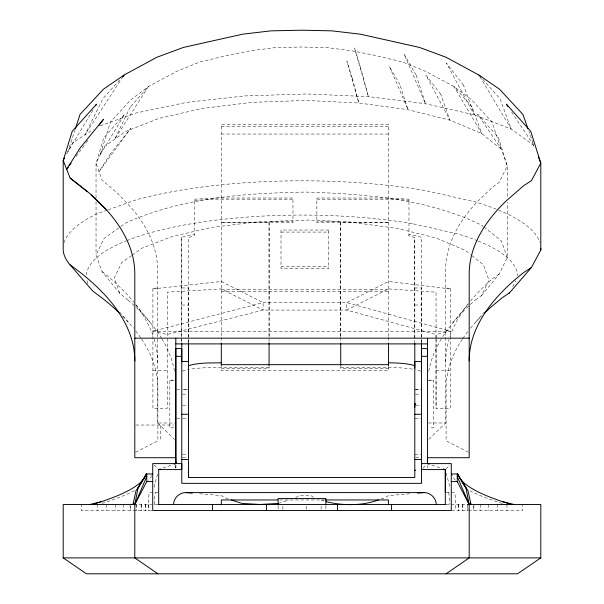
<?xml version="1.0" encoding="UTF-8"?>
<svg xmlns="http://www.w3.org/2000/svg" width="604" height="604" viewBox="0 0 604 604"><rect width="100%" height="100%" fill="white"/><g stroke="black" fill="none" stroke-linecap="round" stroke-linejoin="round"><path stroke-width="0.45" stroke-dasharray="3.02 2.27" d="M175.87 467.874L175.87 465.314M181.774 342.392L181.774 237.289L189.528 235.13L194.322 234.495M188.493 342.778L188.493 237.515L194.322 235.96L194.322 199.207L215.568 198.014L292.963 198.014L292.963 222.733L221.306 222.733M269.082 336.42L269.082 221.532L292.963 221.532M340.731 336.42L340.731 221.532L316.851 221.532M414.797 343.193L414.797 237.515L408.976 235.96L408.976 199.207L387.723 198.014L316.851 198.014L316.851 222.733L388.5 222.733M414.797 338.474L414.797 237.515M421.516 342.747L421.516 237.289L413.763 235.13L408.976 234.495L408.976 235.96M445.601 288.146L450.38 288.146L450.38 408.402L436.05 408.402L436.05 339.176M436.05 338.24L436.05 334.503L346.704 310.071L263.11 310.071L167.24 334.503L152.91 331.226L263.11 302.649L346.704 302.649L450.38 331.226L436.05 334.503M175.824 467.972L175.862 464.763L175.87 467.972M154.095 487.285L157.772 473.121M75.123 129.505L67.882 151.687L93.129 109.822M127.995 300.105L119.788 293.355L101.978 271.573L96.036 254.926L104.099 238.369L120.015 227.036M475.416 299.999L481.547 295.62L489.014 280.294L483.51 264.884L471.196 255.062M481.547 295.62L499.191 274.042L507.254 257.485L507.254 202.332M66.606 154.073L72.571 142.929L93.356 129.445M512.653 286.613L515.756 280.822M122.952 76.655L84.892 134.941L102.937 98.716L120.272 79.252M76.149 156.361L85.64 143.488M86.198 142.733L87.874 140.46M452.887 322.747L468.175 303.918M475.786 322.053L484.242 312.208M422.83 468.251L426.107 464.937M445.971 468.915L449.95 464.937M428.938 439.274L445.601 422.989L445.601 270.758A944.611 268.282 0 0 1 477.062 201.94L492.502 187.21L499.191 182.438L507.254 165.881L498.572 137.803L477.651 114.103L501.312 149.233L507.254 165.881L507.254 198.595M492.502 278.814L499.191 274.042M120.77 226.492L125.632 223.035C181.955 197.636 244.756 193.114 305.745 192.072C365.465 193.959 427.262 198.618 481.758 225.247L483.2 226.394M131.536 255.62L121.744 262.597L114.277 277.923L119.788 293.355M132.253 255.107L142.144 248.063L172.336 236.451L211.8 227.383L257.161 221.842L309.316 220.03L348.734 221.819L397.915 228.538L436.201 238.082L465.45 250.479L470.478 254.488M295.854 497.605L298.935 495.574L310.879 495.574L313.959 497.605M135.628 452.245L157.893 440.746L157.893 388.508A938.254 266.477 0 0 0 141.661 339.199M182.468 371.196L183.85 370.614A35.727 6.206 0 0 1 188.607 369.497M100.234 125.768L136.512 112.88L186.719 102.378L244.794 95.93L306.757 93.967L368.402 96.632L425.518 103.729L474.223 114.79L511.188 129.052L533.898 145.541L528.87 131.317M107.323 210.101L97.576 213.559A238.844 67.837 0 0 0 64.145 242.476M108.214 209.784L136.512 199.728A238.844 67.837 0 0 1 425.518 190.585L474.223 201.645A238.844 67.837 0 0 1 497.839 209.807M162.989 468.085L171.574 465.103M278.436 503.396L288.886 499.923M381.064 499.055L385.42 497.605L388.5 495.574L410.124 493.77M194.322 200.679L207.293 199.38L216.013 199.177L292.963 199.207M152.91 288.908L221.306 281.487L263.11 302.649L263.11 310.071L221.306 288.908L167.24 292.17L167.24 336.473M221.306 126.613L388.5 126.613M221.306 134.035L388.5 134.035M316.851 199.207L388.5 199.207A28.947 5.028 0 0 1 408.976 200.679L408.976 199.207M221.306 222.431L269.082 222.431L269.082 342.068M388.5 222.431L340.731 222.431L340.731 336.375M281.019 232.079L328.787 232.079M281.019 266.681L328.787 266.681M181.774 287.972L188.493 287.972L188.493 343.193M414.797 287.972L421.516 287.972L421.516 342.476M157.689 288.116L152.91 288.116L152.91 408.402L167.24 408.402L167.24 337.304M221.306 289.588L388.5 289.588M221.306 291.619L388.5 291.619M181.774 305.02L188.493 305.02M414.797 305.02L421.516 305.02M152.91 330.38L157.689 330.38M445.601 330.539L450.38 330.539M157.689 331.385L445.601 331.385M269.082 367.496L205.541 367.723A35.727 6.206 0 0 0 189.528 369.331M340.731 367.496L397.749 367.723A35.727 6.206 0 0 1 413.763 369.331M221.306 368.387L269.082 368.387L269.082 366.507M388.5 368.387L340.731 368.387L340.731 366.507M152.91 370.411L167.24 370.411M436.05 370.411L450.38 370.411M174.095 380.158L169.83 380.158L169.83 427.828L175.862 427.828M427.481 380.158L433.461 380.158L433.461 427.828L429.187 427.828M169.83 380.21L174.095 380.21M429.195 380.21L433.461 380.21M187.655 389.746L182.612 389.746L187.806 389.776M414.797 389.746L420.678 389.746M176.715 389.776L180.09 389.776M415.544 389.776L420.663 389.776M182.612 394.148L187.655 394.148M415.643 394.148L420.678 394.148M182.612 405.178L188.493 405.178M415.643 405.178L421.516 405.178M176.715 418.21L180.09 418.21M182.612 418.24L188.493 418.24M414.797 418.24L420.678 418.24M96.036 197.908L96.036 163.322L104.099 146.764L125.632 131.43L159.154 118.346L202.393 108.418L252.389 102.318L305.745 100.468L358.821 102.982L408.002 109.702L449.935 120.158L481.758 133.643L501.312 149.233L491.845 121.865L471.633 99.856L454.004 86.576L425.707 71.37L402.86 62.084L373.083 54.956L351.951 50.819L327.466 47.656L301.192 47.021L274.911 47.656L250.426 50.819L229.293 54.956L199.516 62.084L176.67 71.37L148.373 86.576L130.743 99.856L110.532 121.865L100.068 155.047L124.726 114.103L103.805 137.803L96.036 163.322L101.978 179.962L118.86 194.541L132.767 209.414A945.902 268.652 0 0 1 157.659 270.758L157.689 422.989L175.802 422.989M428.395 422.989L445.601 422.989M135.741 425.02L173.937 425.02M182.612 454.404L187.655 454.404M414.797 454.404L420.678 454.404M182.612 457.515L187.655 457.515M415.643 457.515L420.678 457.515M158.225 492.592L149.498 492.592A11.959 0.944 90 0 0 148.554 504.536L148.554 510.508M446.16 492.592L454.502 492.592A11.959 0.944 90 0 1 455.446 504.536L455.371 510.508M279.561 499.961L324.62 499.961M157.893 504.536L136.081 504.536L136.081 510.508M445.963 504.536L468.266 504.536M151.8 510.508L81.261 510.508L81.261 504.536M451.732 510.508L467.919 510.508L467.919 504.536M468.583 510.508L522.739 510.508L522.739 504.536M199.69 493.77L221.306 495.574L224.394 497.605L228.742 499.055M450.38 288.908L388.5 281.487L346.704 302.649L346.704 310.071L388.5 288.908L436.043 292.17L436.05 338.361M413.483 223.895L457.432 233.876A215.568 61.223 0 0 1 477.356 240.686M431.89 465.103L440.837 468.085M320.928 499.923L324.408 501.086M420.822 371.196L419.44 370.614A35.727 6.206 0 0 0 415.575 369.663M468.372 452.245L446.107 440.746L446.107 388.508A938.223 266.47 0 0 1 462.339 339.199M483.917 226.968L501.312 240.837L507.254 257.485M157.689 422.989L174.511 439.478M154.05 464.937L158.029 468.915M482.671 79.252L499.999 98.716L511.188 129.052L480.399 77.501M119.758 312.208L128.214 322.053M135.704 304.642L150.404 322.747M511.596 111.989L533.898 145.541M446.228 473.121L449.904 487.285M427.436 465.314L427.466 467.874M506.96 504.536L506.96 510.508M497.258 504.536L497.258 510.508M488.583 504.536L488.583 510.508M480.792 504.536L480.792 510.508M473.906 504.536L473.906 510.508M473.468 506.243L473.468 510.508M467.602 504.536L467.602 510.508M462.845 504.536L462.845 510.508M462.626 504.536L462.626 510.508M458.685 504.536L458.685 510.508M458.549 504.536L458.549 510.508M436.05 339.305L436.05 408.402M388.5 336.481L388.5 124.575L221.306 124.575L221.306 336.481M388.5 337.311L388.5 342.128M388.5 366.356L388.5 370.554L221.306 370.554L221.306 366.356M340.731 337.311L340.731 342.068M325.888 505.91L325.888 510.508M321.109 506.243L321.109 509.655M306.402 506.243L306.402 509.655M282.891 506.243L282.891 510.508M278.112 505.91L278.112 510.508M221.306 337.311L221.306 342.128M181.774 237.289L181.774 342.747M160.294 425.541L160.294 440.746M148.629 504.536L148.629 510.508M145.451 504.536L145.451 510.508M145.315 504.536L145.315 510.508M141.374 504.536L141.374 510.508M141.155 504.536L141.155 510.508M136.398 504.536L136.398 510.508M130.532 506.243L130.532 510.508M130.094 504.536L130.094 510.508M123.208 504.536L123.208 510.508M115.424 504.536L115.424 510.508M106.742 504.536L106.742 510.508M97.184 504.536L97.184 510.508M96.036 201.645L96.036 254.926M478.217 241.034A215.568 61.223 0 0 1 517.56 275.847M498.693 210.162A238.844 67.837 0 0 1 539.833 242.4M87.912 283.518A215.847 61.306 0 0 1 86.674 279.29M86.463 275.077A215.847 61.306 0 0 1 126.002 240.943M126.832 240.611A215.847 61.306 0 0 1 152.842 232.087A215.719 61.268 0 0 1 413.514 223.88M122.416 315.975A938.254 266.477 0 0 1 133.492 328.176M135.726 330.969A938.254 266.477 0 0 1 141.155 338.451M462.845 338.451A938.223 266.47 0 0 1 468.281 330.969M470.508 328.176A938.223 266.47 0 0 1 481.584 315.975M428.795 371.226A960.194 272.714 0 0 1 441.803 338.157M442.77 336.609A960.194 272.714 0 0 1 469.708 305.043M470.395 304.408A960.194 272.714 0 0 1 475.348 299.992M128.078 300.105A959.484 272.51 0 0 1 134.964 306.326M136.278 307.579A959.484 272.51 0 0 1 161.479 338.157M161.955 338.935A959.484 272.51 0 0 1 174.481 371.233M445.722 362.362A941.591 267.429 0 0 1 449.157 339.146M449.98 336.579A941.591 267.429 0 0 1 468.311 303.752M470.508 301.019A941.591 267.429 0 0 1 492.419 278.806M102.106 271.558A939.877 266.938 0 0 1 133.892 302.385M136.043 305.126A939.877 266.938 0 0 1 153.295 336.579M154.111 339.146A939.877 266.938 0 0 1 157.516 362.362M154.541 504.536A11.959 0.944 -90 0 1 155.485 492.6M448.515 492.6A11.959 0.944 90 0 1 449.459 504.536M151.695 475.522A925.532 99.675 0 0 1 148.629 480.203M134.299 490.629A925.532 99.675 0 0 1 101.759 503.464M502.241 503.464A925.532 99.675 0 0 1 469.701 490.629M455.371 480.203A925.532 99.675 0 0 1 451.739 473.959M130.253 107.021L114.707 139.207L148.373 86.576L130.253 107.021M110.532 153.733L99.011 171.642L130.743 128.342L110.532 153.733M328.787 230.041L281.019 230.041L281.019 268.72L328.787 268.72L328.787 230.041M472.124 107.021L454.004 86.576L481.758 133.643L472.124 107.021M440.761 94.269L425.963 75.183L449.935 120.158L440.761 94.269M463.57 85.232L446.386 63.027L474.223 114.79L463.57 85.232M399.878 84.485L389.421 66.432L408.002 109.702L399.878 84.485M416.088 74.888L403.94 53.779L425.518 103.729L416.088 74.888M352.275 78.331L346.862 60.936L358.821 102.982L352.275 78.331M360.799 68.38L354.51 47.958L368.402 96.632L360.799 68.38"/><path stroke-width="0.91" d="M158.693 504.536L158.693 469.58L160.407 468.983M181.774 361.675L181.774 348.568L175.87 348.568L175.87 463.608L174.156 464.204M414.797 343.397L414.797 477.462L188.493 477.462L188.493 470.237M188.493 428.953L188.493 414.269L181.774 414.269M188.493 343.721L188.493 361.577L181.774 361.577M414.797 407.368L414.797 403.668M414.797 368.13L414.797 361.577L421.516 361.577M421.516 368.13L421.516 343.684M427.421 457.945L427.421 463.608L429.21 464.204M445.307 492.592L445.307 469.58L443.517 468.983M221.306 504.536L221.366 499.961L277.689 499.961M175.802 463.608L175.87 461.569M157.893 573.8L134.805 557.892L134.805 504.536L137.795 489.248M173.537 504.536C173.673 498.081 179.154 492.713 185.587 492.592L424.227 492.592C430.66 492.713 436.141 498.081 436.269 504.536M75.409 128.614L80.038 114.42L103.51 89.12L123.986 75.085L156.851 57.267L183.389 47.444L242.506 34.201L270.947 30.857L301.471 30.2L331.989 30.857L360.429 34.201L419.554 47.444L446.092 57.267L478.957 75.085L499.433 89.12L522.898 114.42L527.926 128.652M133.68 502.792L132.986 504.536L135.975 490.81L142.657 480.203A925.532 99.675 0 0 1 94.05 504M141.97 481.939L142.657 480.203M414.797 404.914L415.295 403.691M457.251 473.959L457.251 481.607L469.195 504.536L540.799 504.536L540.799 557.892L517.522 573.8L86.478 573.8L63.201 557.892L63.201 504.536L134.805 504.536L146.749 476.511M134.805 504.536L146.749 481.607L146.749 473.959M64.477 158.052L63.201 160.438L63.201 247.293A238.844 67.837 0 0 0 70.102 264.892A915.46 260.007 0 0 1 134.805 360.905M484.906 312.713A938.223 266.47 0 0 1 492.351 305.926L502.135 297.825L509.293 292.895M509.066 293.325L531.429 267.504L540.799 249.996A238.844 67.837 0 0 0 540.844 248.319M152.721 473.959L146.296 473.959L137.334 489.248L143.978 478.602M95.553 105.798L96.527 104.182L72.231 131.272L63.201 160.438L70.102 178.037L89.709 193.454L105.859 209.188A915.46 260.007 0 0 1 134.805 274.05L134.805 457.719L175.802 457.719L175.802 338.164M122.952 76.655L123.986 75.085L122.748 76.474M68.328 166.968L66.651 169.241L80.038 148.123L103.51 119.252L99.041 125.307M69.445 165.451L71.121 163.178M446.107 573.8L469.195 557.892L469.195 504.536L466.205 489.248M531.429 267.504L523.668 272.555A915.46 260.007 0 0 0 469.195 360.905M188.493 365.835L189.716 365.322A28.947 5.028 0 0 1 207.293 362.981L221.306 362.808M378.451 499.923C362.513 505.948 342.483 505.797 326.145 501.66M89.709 504.536L101.653 501.577M417.643 493.143L424.227 492.592M278.436 503.396L260.12 504.483L241.804 503.396L231.355 499.923M134.805 338.164L469.195 338.164M175.802 343.895L427.489 343.895M421.516 348.568L427.489 348.651L427.489 356.33L421.516 356.337M175.87 356.337L181.781 356.33M221.306 364.673L388.5 364.673M414.797 414.269L421.516 414.269M427.489 457.719L469.195 457.719L469.195 274.05A915.46 260.007 0 0 1 505.782 201.283L523.668 185.7L531.429 180.649L540.799 163.14L530.712 131.272L506.416 104.182L507.972 106.523M181.774 459.538L188.493 459.538M414.797 459.538L421.516 459.538M421.516 463.608L451.279 463.608L451.279 510.508L152.721 510.508L152.721 463.608L181.774 463.608L181.774 469.58L158.693 469.58M421.516 469.58L445.307 469.58L445.307 504.536M414.797 470.237L415.544 470.237M451.279 473.959L457.704 473.959L466.666 489.248L460.021 478.602M146.749 481.607L152.721 481.607M451.279 481.607L457.251 481.607M325.556 499.961L388.44 499.961L388.5 504.536M158.293 504.536L445.737 504.536M63.201 557.892L540.799 557.892M185.587 492.592L192.163 493.143M502.347 501.577L514.291 504.536M414.797 365.835L413.574 365.322A28.947 5.028 0 0 0 388.5 362.808M70.102 178.037L87.376 191.611M91.287 194.903L105.859 209.188M478.957 75.085L480.814 77.169M70.102 264.892L92.722 291L102.046 297.983A938.254 266.477 0 0 1 119.094 312.713M509.95 504A925.532 99.675 0 0 1 461.343 480.203L468.024 490.81L471.014 504.536L470.32 502.792M457.251 476.511L469.195 504.536M461.343 480.203L462.03 481.939M538.368 156.934L539.395 159.562M539.742 160.438L540.799 163.14L540.799 249.996M427.489 338.164L427.489 463.608M421.516 343.397L421.516 483.343L181.774 483.343L181.774 343.397M391.566 504.536L391.566 510.508M388.5 342.966L388.5 365.563M340.731 342.966L340.731 365.563M337.477 504.536L337.477 510.508M325.888 504.997L325.888 498.564L278.112 498.564L278.112 504.997M269.082 342.966L269.082 365.563M266.523 504.536L266.523 510.508M221.306 342.966L221.306 365.563M212.434 504.536L212.434 510.508M188.493 343.397L188.493 477.462M175.87 457.945L175.87 463.608M146.289 473.959A925.532 99.675 0 0 1 144.922 477.084M144.545 477.711A925.532 99.675 0 0 1 143.186 479.576M460.814 479.576A925.532 99.675 0 0 1 459.455 477.711M459.078 477.084A925.532 99.675 0 0 1 457.711 473.959"/></g></svg>
